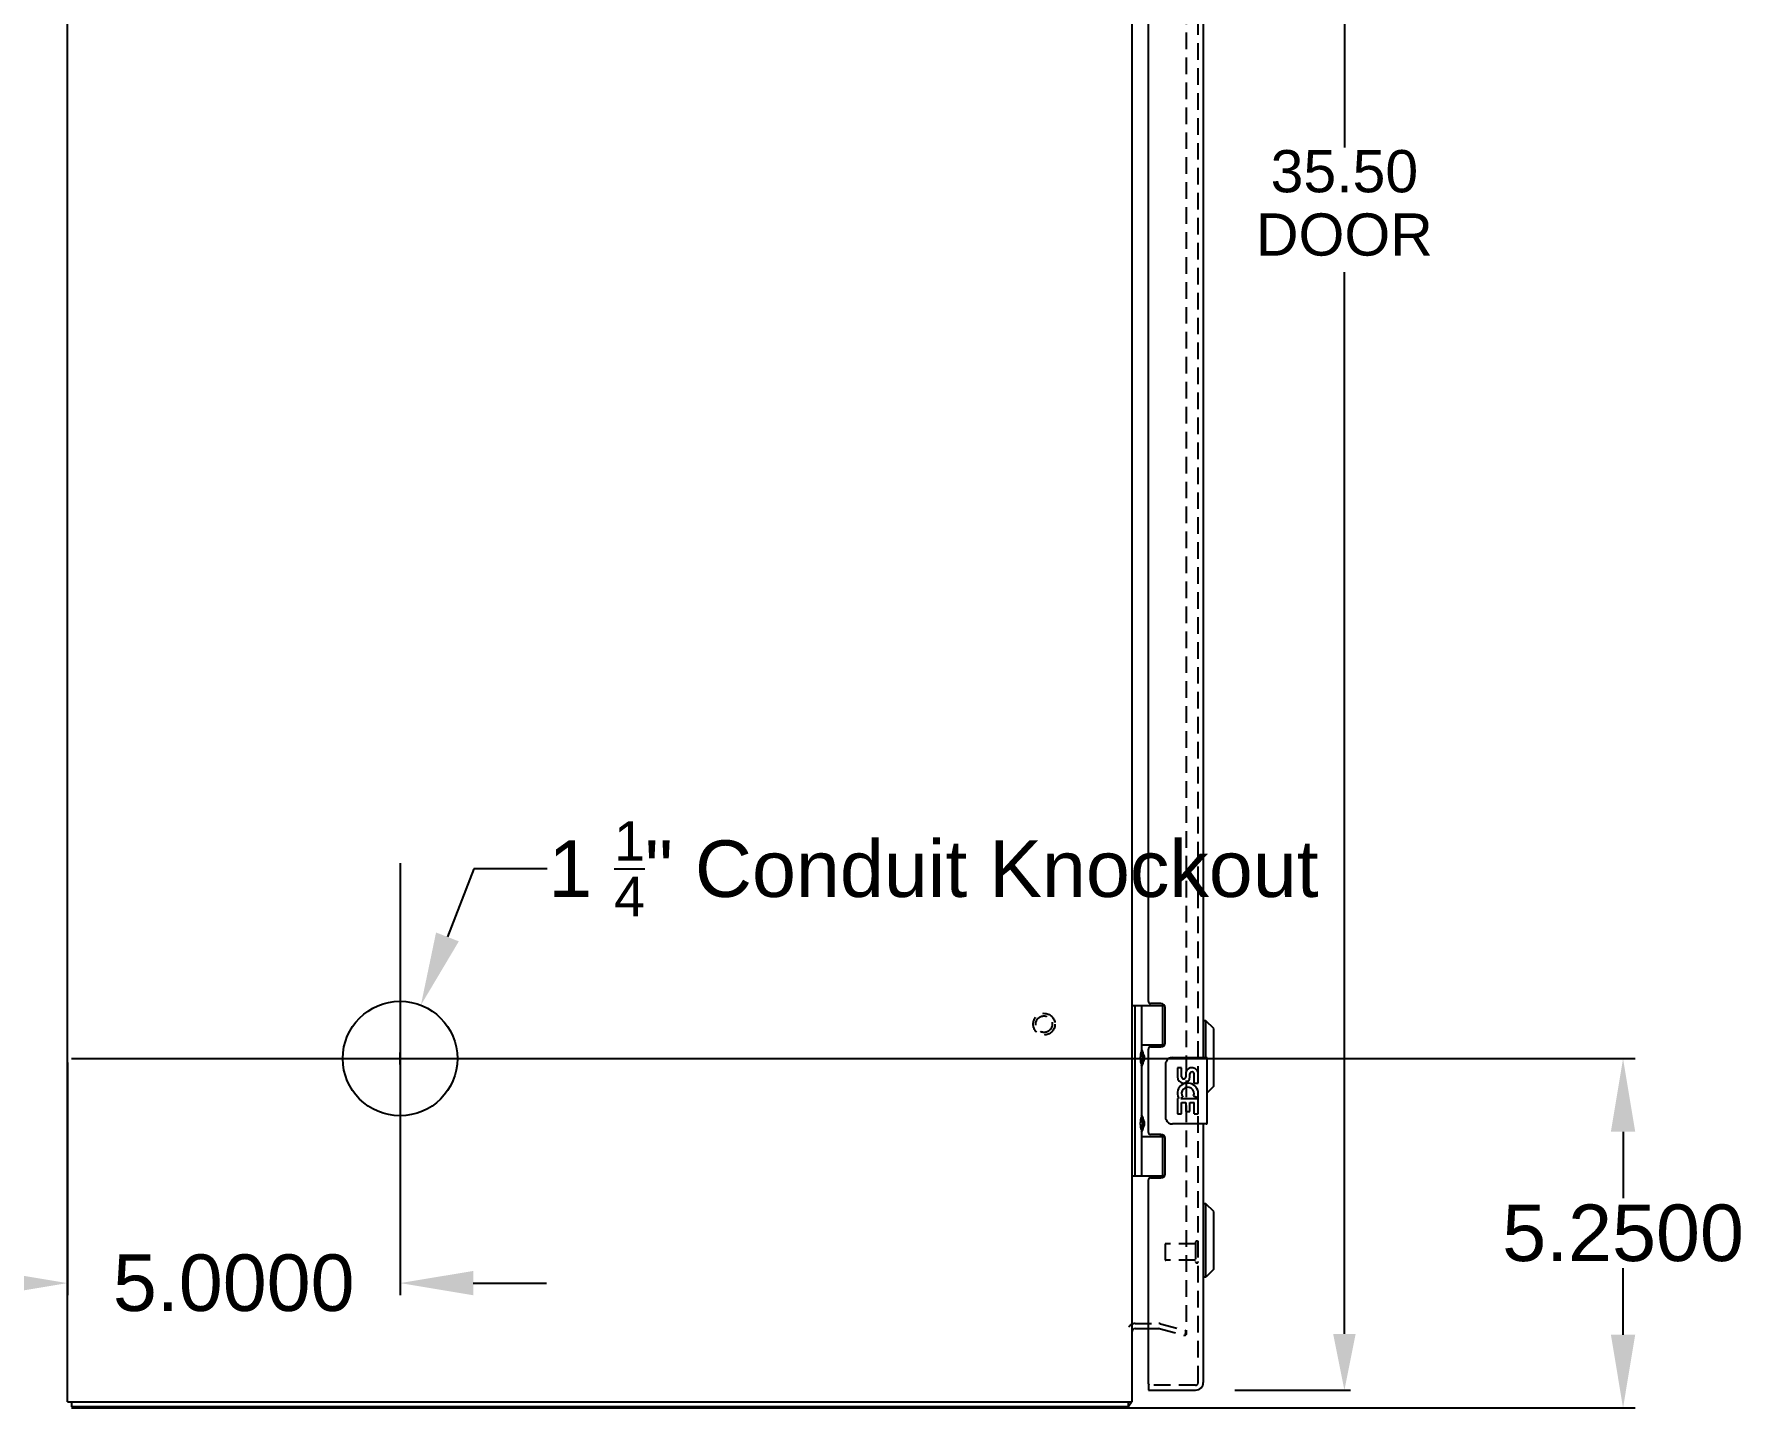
# Model space of a CAD drawing. Header units: inches. Extents: x 0 to 102, y 0 to 66.
# Drawn here: x 19.88 to 45.52, y 18.75 to 39.39 of the extents above; entities that cross this region are included whole.
import ezdxf

# ---------------------------------------------------------------- set-up
doc = ezdxf.new("R2010")
doc.units = ezdxf.units.IN
doc.header["$MEASUREMENT"] = 0
doc.linetypes.add('HIDDEN', pattern=[0.375, 0.25, -0.125])
for name, color, linetype in [('DEFAULT_2', 8, 'HIDDEN'), ('DIMENSIONS', 7, 'Continuous'), ('DOOR_ASSEMBLY', 7, 'Continuous')]:
    doc.layers.add(name, color=color, linetype=linetype)
doc.styles.get("Standard").update_dxf_attribs({"font": 'arial.ttf'})
doc.dimstyles.new('DIMSTYLE_1', dxfattribs={"dimtxt": 0.634328, "dimasz": 0.845771, "dimexe": 0.09, "dimexo": 0.07, "dimgap": 0.0375, "dimtad": 0, "dimtih": 1, "dimtoh": 1, "dimzin": 4, "dimdsep": 46, "dimtxsty": 'Standard', "dimblk": '_FILLED', "dimblk1": '_FILLED', "dimblk2": '_FILLED', "dimcen": 0.09, "dimadec": 3, "dimazin": 1, "dimtfac": 1, "dimtdec": 3, "dimtofl": 0, "dimtmove": 0, "dimatfit": 3, "dimldrblk": '_FILLED', "dimfxl": 1, "dimtolj": 1, "dimtzin": 4, "dimarcsym": 0})
doc.dimstyles.get("Standard").update_dxf_attribs({"dimtxt": 0.18, "dimasz": 0.18, "dimexe": 0.18, "dimexo": 0.0625, "dimgap": 0.09, "dimtad": 0, "dimtih": 1, "dimtoh": 1, "dimdec": 4, "dimzin": 0, "dimdsep": 46, "dimtxsty": 'Standard', "dimcen": 0.09, "dimadec": 0, "dimazin": 0, "dimtfac": 1, "dimtdec": 4, "dimtofl": 0, "dimtmove": 0, "dimatfit": 3, "dimfxl": 1, "dimtolj": 1, "dimtzin": 0, "dimarcsym": 0})

# ---------------------------------------------------------------- blocks, each defined once
blk = doc.blocks.new('_FILLED')
at = {"color": 0, "linetype": 'ByBlock'}
blk.add_solid([(0, 0), (-1, 0.2), (-1, -0.2)], dxfattribs=at)
blk = doc.blocks.new('*D5')
at = {"layer": 'Defpoints', "color": 0, "linetype": 'Continuous', "transparency": 16777216}
for p in [(37.848, 54.516), (37.848, 19.016), (39.563, 19.016)]:
    blk.add_point(p, dxfattribs=at)
at = {"layer": 'DIMENSIONS', "color": 0, "linetype": 'Continuous', "lineweight": -2, "transparency": 16777216}
for p, q in [((37.918, 54.516), (39.653, 54.516)), ((39.563, 53.671), (39.563, 37.689)), ((39.563, 19.862), (39.563, 35.817)), ((37.918, 19.016), (39.653, 19.016))]:
    blk.add_line(p, q, dxfattribs=at)
at = {"layer": 'DIMENSIONS', "color": 0, "linetype": 'Continuous', "lineweight": -2, "transparency": 16777216, "xscale": 0.8457711443000001, "yscale": 0.8457711443000001, "zscale": 0.8457711443000001}
for p, rotation in [((39.563, 54.516), 90), ((39.563, 19.016), 270)]:
    blk.add_blockref('_FILLED', p, dxfattribs=dict(at, rotation=rotation))
at = {"layer": 'DIMENSIONS', "color": 0, "linetype": 'Continuous', "transparency": 16777216, "insert": (39.563, 37.652), "char_height": 0.6343, "width": 2.65522, "attachment_point": 2, "line_spacing_factor": 0.9}
blk.add_mtext('\\A1;35.50\\PDOOR', dxfattribs=at)
blk = doc.blocks.new('*D6')
at = {"color": 0, "lineweight": -2, "transparency": 16777216}
for p, q in [((19.375, 19.1875), (19.375, 54.93)), ((20.375, 19.1875), (20.375, 54.93)), ((19.195, 54.75), (19.015, 54.75)), ((20.555, 54.75), (20.735, 54.75))]:
    blk.add_line(p, q, dxfattribs=at)
at = {"color": 0, "transparency": 16777216}
for points in [[(19.195, 54.78), (19.195, 54.72), (19.375, 54.75)], [(20.555, 54.78), (20.555, 54.72), (20.375, 54.75)]]:
    blk.add_solid(points, dxfattribs=at)
at = {"layer": 'Defpoints', "color": 0, "transparency": 16777216}
for p in [(19.375, 54.75), (19.375, 19.125), (20.375, 19.125)]:
    blk.add_point(p, dxfattribs=at)
at = {"color": 0, "transparency": 16777216, "insert": (19.875, 54.75), "char_height": 0.18, "attachment_point": 5}
blk.add_mtext('\\A1;1.0000', dxfattribs=at)
blk = doc.blocks.new('*D29')
at = {"color": 0, "lineweight": -2, "transparency": 16777216}
for p, q in [((20.438, 24), (43.93, 24)), ((43.75, 22.9), (43.75, 21.899)), ((43.75, 19.85), (43.75, 20.851)), ((20.438, 18.75), (43.93, 18.75))]:
    blk.add_line(p, q, dxfattribs=at)
at = {"color": 0, "transparency": 16777216}
for points in [[(43.567, 22.9), (43.933, 22.9), (43.75, 24)], [(43.567, 19.85), (43.933, 19.85), (43.75, 18.75)]]:
    blk.add_solid(points, dxfattribs=at)
at = {"layer": 'Defpoints', "color": 0, "transparency": 16777216}
for p in [(20.375, 24), (43.75, 24), (20.375, 18.75)]:
    blk.add_point(p, dxfattribs=at)
at = {"color": 0, "transparency": 16777216, "insert": (43.75, 21.375), "char_height": 0.85, "attachment_point": 5}
blk.add_mtext('\\A1;5.2500', dxfattribs=at)
blk = doc.blocks.new('*D30')
at = {"color": 0, "lineweight": -2, "transparency": 16777216}
for p, q in [((25.375, 26.938), (25.375, 20.445)), ((20.375, 23.938), (20.375, 20.445)), ((19.275, 20.625), (18.175, 20.625)), ((26.475, 20.625), (27.575, 20.625))]:
    blk.add_line(p, q, dxfattribs=at)
at = {"color": 0, "transparency": 16777216}
for points in [[(19.275, 20.808), (19.275, 20.442), (20.375, 20.625)], [(26.475, 20.808), (26.475, 20.442), (25.375, 20.625)]]:
    blk.add_solid(points, dxfattribs=at)
at = {"layer": 'Defpoints', "color": 0, "transparency": 16777216}
for p in [(25.375, 27), (20.375, 24), (25.375, 20.625)]:
    blk.add_point(p, dxfattribs=at)
at = {"color": 0, "transparency": 16777216, "insert": (22.875, 20.625), "char_height": 0.85, "attachment_point": 5}
blk.add_mtext('\\A1;5.0000', dxfattribs=at)
blk = doc.blocks.new('*D31')
at = {"color": 0, "lineweight": -2, "transparency": 16777216}
for p, q in [((26.484, 26.853), (26.086, 25.827)), ((27.584, 26.853), (26.484, 26.853)), ((25.285, 24), (25.465, 24)), ((25.375, 23.91), (25.375, 24.09))]:
    blk.add_line(p, q, dxfattribs=at)
at = {"color": 0, "transparency": 16777216}
blk.add_solid([(25.915, 25.894), (26.257, 25.761), (25.687, 24.802)], dxfattribs=at)
at = {"layer": 'Defpoints', "color": 0, "transparency": 16777216}
for p in [(25.687, 24.802), (25.063, 23.198)]:
    blk.add_point(p, dxfattribs=at)
at = {"color": 0, "transparency": 16777216, "insert": (33.389, 26.853), "char_height": 0.85, "attachment_point": 5}
blk.add_mtext('\\A1;1 {\\H0.7x;\\S1/4;}" Conduit Knockout', dxfattribs=at)

msp = doc.modelspace()

# ---------------------------------------------------------------- linework, layer by layer
at = {"color": 3, "linetype": 'Continuous'}
for p, q in [((20.375, 18.84139), (20.375, 54.69139)), ((36.375, 18.84139), (36.375, 54.69139)), ((36.417, 19.94139), (36.618, 19.94139)), ((20.375, 18.84139), (36.375, 18.84139)), ((36.312, 18.76639), (20.438, 18.76639))]:
    msp.add_line(p, q, dxfattribs=at)
at = {"color": 7, "linetype": 'Continuous'}
for p, q in [((20.438, 18.84139), (20.438, 18.76639)), ((36.312, 18.84139), (36.312, 18.76639))]:
    msp.add_line(p, q, dxfattribs=at)
at = {"color": 3, "linetype": 'Continuous'}
for points in [[(36.32624, 18.78058), (36.32504, 18.77839), (36.32385, 18.77633), (36.3227, 18.77445), (36.32151, 18.77272), (36.32023, 18.77106), (36.31891, 18.76962), (36.31762, 18.76848), (36.31635, 18.76762), (36.31514, 18.76701), (36.31399, 18.76664), (36.31294, 18.76645), (36.312, 18.76639)], [(36.33713, 18.79721), (36.3356, 18.79565), (36.33413, 18.79387), (36.3327, 18.79189), (36.33133, 18.78974), (36.32999, 18.78748), (36.3287, 18.78516), (36.32624, 18.78058)]]:
    msp.add_lwpolyline(points, dxfattribs=at)
msp.add_circle((25.375, 24), 0.86074)
for centre, radius, start, end in [((36.417, 19.89939), 0.042, 90, 180), ((36.258, 18.88339), 0.117, 312.556918, 338.957349)]:
    msp.add_arc(centre, radius, start, end, dxfattribs=at)
at = {"layer": 'DEFAULT_2', "color": 8, "linetype": 'HIDDEN'}
for p, q in [((37.18764, 53.66869), (37.18764, 19.86409)), ((36.417, 20.01639), (36.77564, 20.01639)), ((36.80152, 20.01298), (37.18764, 19.90952)), ((36.618, 19.94139), (36.77564, 19.94139)), ((36.78211, 19.94054), (37.16822, 19.83708)), ((37.16822, 19.83708), (37.18764, 19.90952))]:
    msp.add_line(p, q, dxfattribs=at)
for points in [[(37.16831, 19.84409), (37.16743, 19.84411), (37.1655, 19.84431), (37.16358, 19.8447)], [(37.18764, 19.86409), (37.18753, 19.86207), (37.18724, 19.86008), (37.18675, 19.85812), (37.18608, 19.85623), (37.18522, 19.85441), (37.18419, 19.8527), (37.183, 19.8511), (37.18166, 19.84963), (37.18018, 19.84831), (37.17859, 19.84715), (37.17688, 19.84617), (37.17509, 19.84536), (37.17323, 19.84475), (37.17132, 19.84434), (37.16938, 19.84412), (37.16831, 19.84409)]]:
    msp.add_lwpolyline(points, dxfattribs=at)
for radius in [0.1635, 0.124]:
    msp.add_circle((35.05, 24.51639), radius, dxfattribs=at)
for centre, radius, start, end in [((36.417, 19.89939), 0.117, 90, 146.900175), ((36.77564, 19.91639), 0.1, 75, 90), ((36.77564, 19.91639), 0.025, 75, 90)]:
    msp.add_arc(centre, radius, start, end, dxfattribs=at)
at = {"layer": 'DOOR_ASSEMBLY', "color": 8, "linetype": 'HIDDEN'}
for p, q in [((37.368, 19.13339), (37.368, 54.39939)), ((36.868, 21.20539), (36.868, 20.97739)), ((37.325, 21.21539), (36.878, 21.21539)), ((37.325, 21.23339), (37.325, 20.94939)), ((37.325, 20.96739), (36.878, 20.96739)), ((37.326, 19.09139), (36.633, 19.09139))]:
    msp.add_line(p, q, dxfattribs=at)
at = {"layer": 'DOOR_ASSEMBLY', "color": 3, "linetype": 'Continuous'}
for p, q in [((37.443, 49.51639), (37.443, 24.01639)), ((36.618, 24.85789), (36.618, 48.67489)), ((36.806, 24.82689), (36.649, 24.82689)), ((36.868, 24.23589), (36.868, 24.76489)), ((36.618, 22.88989), (36.618, 24.14289)), ((36.649, 24.17389), (36.806, 24.17389)), ((36.806, 22.85889), (36.649, 22.85889)), ((37.443, 23.01639), (37.443, 19.13339)), ((36.868, 22.26789), (36.868, 22.79689)), ((36.618, 19.10639), (36.618, 22.17489)), ((36.649, 22.20589), (36.806, 22.20589)), ((36.618, 19.01639), (37.326, 19.01639))]:
    msp.add_line(p, q, dxfattribs=at)
at = {"layer": 'DOOR_ASSEMBLY', "color": 7, "linetype": 'Continuous'}
for p, q in [((36.375, 24.79589), (36.85969, 24.79589)), ((36.414, 24.79589), (36.414, 22.23689)), ((36.513, 24.79589), (36.513, 24.10856)), ((36.833, 24.20539), (36.833, 24.79589)), ((37.48237, 24.56757), (37.443, 24.56757)), ((37.60048, 24.44946), (37.48237, 24.56757)), ((37.48237, 24.01639), (37.48237, 24.56757)), ((37.60048, 23.58332), (37.60048, 24.44946)), ((36.51305, 24.20539), (36.85997, 24.20539)), ((36.8018, 24.19639), (36.85379, 24.19639)), ((36.8018, 24.19639), (36.8018, 24.17389)), ((36.513, 23.90822), (36.513, 23.12456)), ((36.52949, 24.07945), (36.5295, 24.07837)), ((36.52949, 23.93734), (36.5295, 23.93788)), ((36.5295, 24.07837), (36.5295, 23.93788)), ((36.87809, 23.11639), (36.87809, 23.91639)), ((36.978, 24.01639), (37.488, 24.01639)), ((37.11621, 23.86219), (37.05333, 23.86219)), ((37.05333, 23.86219), (37.05333, 23.72587)), ((37.11621, 23.72587), (37.11621, 23.86219)), ((37.503, 23.03139), (37.503, 24.00139)), ((37.18133, 23.78843), (37.18137, 23.71942)), ((37.24197, 23.72587), (37.24193, 23.76786)), ((37.30482, 23.63157), (37.30482, 23.76788)), ((37.30482, 23.63157), (37.36545, 23.63157)), ((37.36545, 23.63157), (37.36545, 23.78837)), ((37.07154, 23.40095), (37.05333, 23.40095)), ((37.05333, 23.40095), (37.05333, 23.17058)), ((37.10598, 23.40095), (37.13336, 23.42014)), ((37.10598, 23.40095), (37.36545, 23.40095)), ((37.11621, 23.33808), (37.18134, 23.33808)), ((37.11621, 23.17058), (37.11621, 23.33808)), ((37.18134, 23.33808), (37.18134, 23.20202)), ((37.24195, 23.33808), (37.30482, 23.33808)), ((37.24195, 23.20202), (37.24195, 23.33808)), ((37.29707, 23.43693), (37.35477, 23.41196)), ((37.30482, 23.17058), (37.30482, 23.33808)), ((37.36545, 23.4479), (37.36545, 23.50088)), ((37.36545, 23.17058), (37.36545, 23.40095)), ((37.60048, 23.58332), (37.503, 23.48584)), ((36.52949, 23.09545), (36.5295, 23.09437)), ((36.5295, 23.09437), (36.5295, 22.95388)), ((37.05333, 23.17058), (37.11621, 23.17058)), ((37.18134, 23.20202), (37.24195, 23.20202)), ((37.30482, 23.17058), (37.36545, 23.17058)), ((36.513, 22.92422), (36.513, 22.23689)), ((36.51305, 22.82739), (36.85997, 22.82739)), ((36.52949, 22.95334), (36.5295, 22.95388)), ((36.8018, 22.85889), (36.8018, 22.83639)), ((36.85379, 22.83639), (36.8018, 22.83639)), ((36.833, 22.23689), (36.833, 22.82739)), ((37.488, 23.01639), (36.978, 23.01639)), ((36.375, 22.23689), (36.85969, 22.23689)), ((37.48237, 21.81757), (37.443, 21.81757)), ((37.60048, 21.69946), (37.48237, 21.81757)), ((37.48237, 20.71521), (37.48237, 21.81757)), ((37.60048, 20.83333), (37.60048, 21.69946)), ((37.60048, 20.83332), (37.48237, 20.71521)), ((37.48237, 20.71521), (37.443, 20.71521)), ((36.618, 19.09139), (36.633, 19.09139)), ((36.618, 19.09139), (36.618, 19.01639))]:
    msp.add_line(p, q, dxfattribs=at)
for points in [[(36.51305, 24.15232), (36.51395, 24.14377), (36.51596, 24.13433), (36.519, 24.12387), (36.5229, 24.11273), (36.52738, 24.10115), (36.5322, 24.08935), (36.53703, 24.07768), (36.5417, 24.06604), (36.54605, 24.05447), (36.54981, 24.04294), (36.55277, 24.03144), (36.55471, 24.01995), (36.55534, 24.00843), (36.55471, 23.9969), (36.55279, 23.9854), (36.54982, 23.97389), (36.54606, 23.96235), (36.54171, 23.95077), (36.53704, 23.93913), (36.53221, 23.92745), (36.52739, 23.91565), (36.5229, 23.90406), (36.51901, 23.89292), (36.51596, 23.88246), (36.51395, 23.87301), (36.51305, 23.86447)], [(36.87809, 23.91639), (36.87829, 23.92269), (36.87886, 23.92891), (36.8798, 23.93503), (36.88111, 23.94102), (36.88277, 23.94688), (36.88477, 23.95256)], [(36.51305, 23.16832), (36.51395, 23.15977), (36.51596, 23.15033), (36.519, 23.13987), (36.5229, 23.12873), (36.52738, 23.11715), (36.5322, 23.10535), (36.53703, 23.09368), (36.5417, 23.08204), (36.54605, 23.07047), (36.54981, 23.05894), (36.55277, 23.04744), (36.55471, 23.03595), (36.55534, 23.02443), (36.55471, 23.0129), (36.55279, 23.0014), (36.54982, 22.98989), (36.54606, 22.97835), (36.54171, 22.96677), (36.53704, 22.95513), (36.53221, 22.94345), (36.52739, 22.93165), (36.5229, 22.92006), (36.51901, 22.90892), (36.51596, 22.89846), (36.51395, 22.88901), (36.51305, 22.88047)], [(36.88477, 23.08022), (36.88277, 23.0859), (36.88111, 23.09175), (36.8798, 23.09775), (36.87886, 23.10386), (36.87829, 23.11009), (36.87809, 23.11639)]]:
    msp.add_lwpolyline(points, dxfattribs=at)
at = {"layer": 'DOOR_ASSEMBLY', "color": 3, "linetype": 'Continuous'}
for centre, radius, start, end in [((36.649, 24.85789), 0.031, 180, 270), ((36.806, 24.76489), 0.062, 0, 90), ((36.649, 24.14289), 0.031, 90, 180), ((36.806, 24.23589), 0.062, 270, 0), ((36.649, 22.88989), 0.031, 180, 270), ((36.806, 22.79689), 0.062, 0, 90), ((36.649, 22.17489), 0.031, 90, 180), ((36.806, 22.26789), 0.062, 270, 0), ((36.633, 19.10639), 0.015, 180, 270), ((37.326, 19.13339), 0.117, 270, 0)]:
    msp.add_arc(centre, radius, start, end, dxfattribs=at)
at = {"layer": 'DOOR_ASSEMBLY', "color": 7, "linetype": 'Continuous'}
for centre, radius, start, end in [((36.4395, 24.07839), 0.09, 0.671976, 35.187748), ((36.4395, 23.93839), 0.09, 324.812252, 359.328024), ((36.978, 23.91639), 0.1, 90, 158.794594), ((37.27344, 23.7679), 0.09426, 71.726666, 167.433789), ((37.27344, 23.7679), 0.09426, 12.540171, 71.70103), ((37.488, 24.00139), 0.015, 0, 90), ((37.14765, 23.72587), 0.09432, 180, 0), ((37.21051, 23.47439), 0.15719, 9.703137, 161.879131), ((37.14765, 23.72587), 0.03145, 180, 261.229462), ((37.147, 23.73075), 0.03619, 263.428547, 341.76278), ((37.27338, 23.76788), 0.03145, 0, 180.048471), ((37.20721, 23.47417), 0.15412, 161.419882, 206.196295), ((37.21051, 23.47439), 0.15719, 205.737045, 207.853202), ((37.21051, 23.47439), 0.09432, 336.596647, 215.112175), ((37.21051, 23.47439), 0.15719, 336.596647, 350.296863), ((36.4395, 23.09439), 0.09, 0.671976, 35.187748), ((36.978, 23.11639), 0.1, 201.20502, 270), ((36.4395, 22.95439), 0.09, 324.812252, 359.328024), ((37.488, 23.03139), 0.015, 270, 0)]:
    msp.add_arc(centre, radius, start, end, dxfattribs=at)
at = {"layer": 'DOOR_ASSEMBLY', "color": 8, "linetype": 'HIDDEN'}
for centre, radius, start, end in [((36.878, 21.20539), 0.01, 90, 180), ((37.3465, 21.23339), 0.0215, 0, 180), ((36.878, 20.97739), 0.01, 180, 270), ((37.3465, 20.94939), 0.0215, 180, 0), ((37.326, 19.13339), 0.042, 270, 0)]:
    msp.add_arc(centre, radius, start, end, dxfattribs=at)
at = {"layer": 'DOOR_ASSEMBLY', "color": 7, "linetype": 'Continuous'}
for centre in [(36.60216, 24.00839), (36.60216, 23.02439)]:
    msp.add_ellipse(centre, major_axis=(0, 0.1875), ratio=0.5625, start_param=1.0071888, end_param=2.13440385, dxfattribs=at)

# ---------------------------------------------------------------- dimensions: what is measured, and where the dimension line sits
dim = msp.add_linear_dim(base=(19.375, 54.75), p1=(20.375, 19.125), p2=(19.375, 19.125), dimstyle='Standard')
dim.commit()
dim.dimension.update_dxf_attribs({"geometry": '*D6', "text_midpoint": (19.875, 54.75), "dimtype": 160})
at = {"color": 2}
dim = msp.add_diameter_dim_2p(p1=(25.06303, 23.19778), p2=(25.68697, 24.80222), text='1 {\\H0.7x;\\S1/4;}" Conduit Knockout', dimstyle='Standard', override={"dimtxt": 0.85, "dimasz": 1.1}, dxfattribs=at)
dim.commit()
dim.dimension.update_dxf_attribs({"geometry": '*D31', "text_midpoint": (33.38878, 26.85263)})
dim = msp.add_linear_dim(base=(25.375, 20.625), p1=(20.375, 24), p2=(25.375, 27), dimstyle='Standard', override={"dimtxt": 0.85, "dimasz": 1.1}, dxfattribs=at)
dim.commit()
dim.dimension.update_dxf_attribs({"geometry": '*D30', "text_midpoint": (22.875, 20.625)})
dim = msp.add_linear_dim(base=(43.75, 24), p1=(20.375, 18.75), p2=(20.375, 24), angle=90, dimstyle='Standard', override={"dimtxt": 0.85, "dimasz": 1.1}, dxfattribs=at)
dim.commit()
dim.dimension.update_dxf_attribs({"geometry": '*D29', "text_midpoint": (43.75, 21.375)})
at = {"layer": 'DIMENSIONS', "color": 2, "linetype": 'Continuous'}
dim = msp.add_linear_dim(base=(39.5632, 19.01639), p1=(37.84804, 54.51639), p2=(37.84804, 19.01639), angle=270, text='<>\\PDOOR', dimstyle='DIMSTYLE_1', dxfattribs=at)
dim.commit()
dim.dimension.update_dxf_attribs({"geometry": '*D5', "text_midpoint": (39.5632, 36.75307), "dimtype": 160})

doc.saveas('drawing.dxf')
